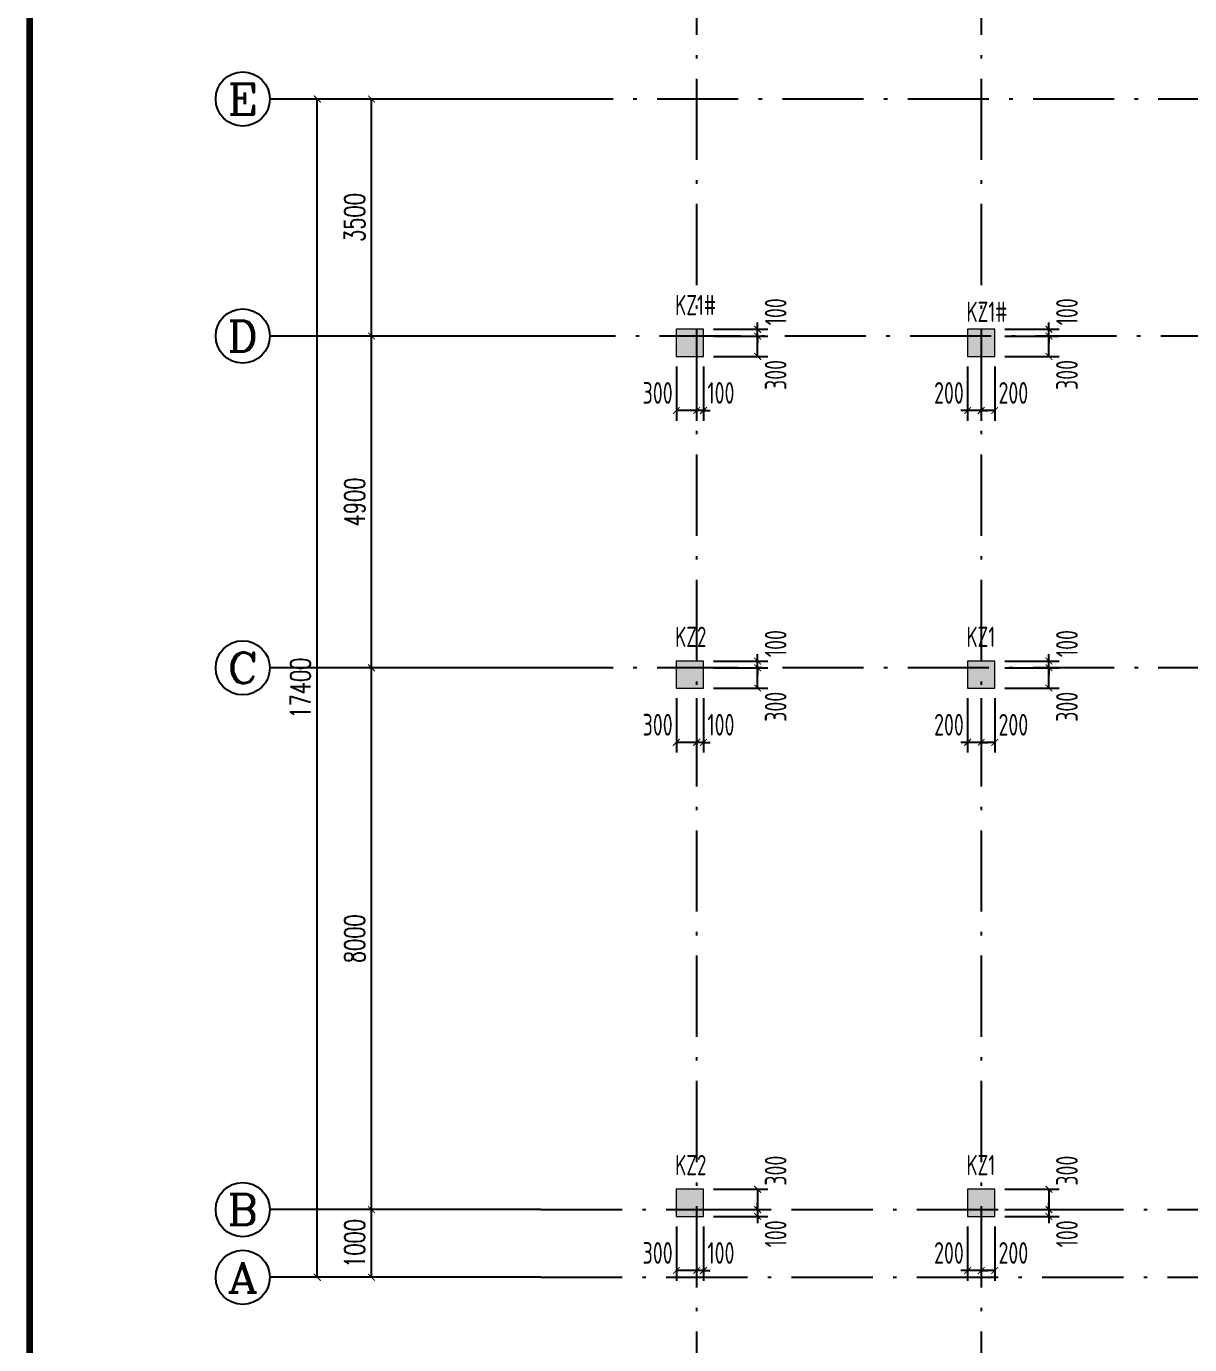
# Model space of a CAD drawing. Extents: x 169490 to 7584583, y -2399407 to 1374371.
# Drawn here: x 1493536 to 1510708, y 820035 to 839502 of the extents above; entities that cross this region are included whole.
import ezdxf
from ezdxf.enums import TextEntityAlignment as Align

# ---------------------------------------------------------------- set-up
doc = ezdxf.new("R2010")
doc.units = 0
doc.header["$LTSCALE"] = 100
doc.linetypes.add('D3轴线点划线', pattern=[18.5, 12, -3, 0.5, -3])
doc.layers.get('0').update_dxf_attribs({"linetype": 'CONTINUOUS'})
doc.layers.get('DEFPOINTS').update_dxf_attribs({"linetype": 'CONTINUOUS'})
for name, color, linetype in [('AXIS', 3, 'CONTINUOUS'), ('AXIS_TEXT', 4, 'CONTINUOUS'), ('C-AXIS(轴号)', 3, 'CONTINUOUS'), ('C-AXIS-T(字)', 7, 'CONTINUOUS'), ('C-DOTE', 8, 'D3轴线点划线'), ('S-COLU-DIM', 151, 'CONTINUOUS'), ('S-COLU-HATCH', 251, 'CONTINUOUS'), ('S-COLU-TEXT', 7, 'CONTINUOUS'), ('图框', 140, 'CONTINUOUS')]:
    doc.layers.add(name, color=color, linetype=linetype)
doc.layers.add('S-COLU-LINE1', color=6, linetype='CONTINUOUS', lineweight=18)
doc.layers.add('砼柱', color=2, linetype='CONTINUOUS', lineweight=35)
doc.styles.add('_TCH_AXIS', font='COMPLEX', dxfattribs={"bigfont": 'GBCBIG'})
doc.styles.add('_TCH_DIM_T3', font='SIMPLEX.shx', dxfattribs={"width": 0.705882, "bigfont": 'GBCBIG.shx'})
doc.styles.add('COMPLEX', font='COMPLEX')
doc.styles.add('TSSD_Dimension', font='Tssdeng.shx', dxfattribs={"width": 0.7, "bigfont": 'tssdchn.shx'})
doc.dimstyles.new('_TCH_ARCH&&100', dxfattribs={"dimtxt": 297.5, "dimasz": 100, "dimexe": 250, "dimexo": 300, "dimgap": 100, "dimtad": 1, "dimdec": 0, "dimzin": 0, "dimdsep": 46, "dimtxsty": '_TCH_DIM_T3', "dimblk": 'ARCHTICK', "dimcen": 0.09, "dimclrt": 7, "dimazin": 2, "dimtfac": 1, "dimtdec": 0, "dimtix": 1, "dimtmove": 2, "dimatfit": 3, "dimfxl": 1, "dimtolj": 1, "dimtzin": 0, "dimarcsym": 0})
doc.dimstyles.new('TSSD_100_100$0', dxfattribs={"dimtxt": 320, "dimasz": 100, "dimexe": 150, "dimexo": 150, "dimgap": 100, "dimtad": 1, "dimdec": 0, "dimzin": 0, "dimdsep": 46, "dimtxsty": 'TSSD_Dimension', "dimblk": 'ARCHTICK', "dimcen": 0, "dimclrt": 7, "dimadec": 1, "dimazin": 0, "dimtfac": 1, "dimtdec": 0, "dimtix": 1, "dimtmove": 2, "dimatfit": 3, "dimldrblk": '_TSDBK', "dimfxl": 1, "dimtolj": 1, "dimtzin": 0, "dimarcsym": 0})

# ---------------------------------------------------------------- blocks, each defined once
blk = doc.blocks.new('_ARCHTICK')
at = {"const_width": 0.15}
blk.add_lwpolyline([(-0.5, -0.5), (0.5, 0.5)], dxfattribs=at)
blk = doc.blocks.new('*D1857')
at = {"layer": 'AXIS', "color": 0, "lineweight": -2, "transparency": 16777216}
for p, q in [((1500831, 838429), (1497581, 838429)), ((1497831, 821029), (1497831, 838429)), ((1500831, 821029), (1497581, 821029))]:
    blk.add_line(p, q, dxfattribs=at)
at = {"layer": 'DEFPOINTS', "color": 0, "transparency": 16777216}
for p in [(1497831, 838429), (1501131, 838429), (1501131, 821029)]:
    blk.add_point(p, dxfattribs=at)
at = {"layer": 'AXIS', "color": 0, "lineweight": -2, "transparency": 16777216, "xscale": 100, "yscale": 100, "zscale": 100}
for p, rotation in [((1497831, 838429), 90), ((1497831, 821029), 270)]:
    blk.add_blockref('_ARCHTICK', p, dxfattribs=dict(at, rotation=rotation))
at = {"layer": 'AXIS', "color": 7, "transparency": 16777216, "insert": (1497582, 829729), "char_height": 297.5, "attachment_point": 5, "rotation": 90, "style": '_TCH_DIM_T3'}
blk.add_mtext('\\A1;17400', dxfattribs=at)
blk = doc.blocks.new('*D1858')
at = {"layer": 'AXIS', "color": 0, "lineweight": -2, "transparency": 16777216}
for p, q in [((1500831, 838429), (1498381, 838429)), ((1498631, 834929), (1498631, 838429)), ((1500831, 834929), (1498381, 834929))]:
    blk.add_line(p, q, dxfattribs=at)
at = {"layer": 'DEFPOINTS', "color": 0, "transparency": 16777216}
for p in [(1498631, 838429), (1501131, 838429), (1501131, 834929)]:
    blk.add_point(p, dxfattribs=at)
at = {"layer": 'AXIS', "color": 0, "lineweight": -2, "transparency": 16777216, "xscale": 100, "yscale": 100, "zscale": 100}
for p, rotation in [((1498631, 838429), 90), ((1498631, 834929), 270)]:
    blk.add_blockref('_ARCHTICK', p, dxfattribs=dict(at, rotation=rotation))
at = {"layer": 'AXIS', "color": 7, "transparency": 16777216, "insert": (1498382, 836679), "char_height": 297.5, "attachment_point": 5, "rotation": 90, "style": '_TCH_DIM_T3'}
blk.add_mtext('\\A1;3500', dxfattribs=at)
blk = doc.blocks.new('*D1859')
at = {"layer": 'AXIS', "color": 0, "lineweight": -2, "transparency": 16777216}
for p, q in [((1500831, 834929), (1498381, 834929)), ((1498631, 830029), (1498631, 834929)), ((1500831, 830029), (1498381, 830029))]:
    blk.add_line(p, q, dxfattribs=at)
at = {"layer": 'DEFPOINTS', "color": 0, "transparency": 16777216}
for p in [(1498631, 834929), (1501131, 834929), (1501131, 830029)]:
    blk.add_point(p, dxfattribs=at)
at = {"layer": 'AXIS', "color": 0, "lineweight": -2, "transparency": 16777216, "xscale": 100, "yscale": 100, "zscale": 100}
for p, rotation in [((1498631, 834929), 90), ((1498631, 830029), 270)]:
    blk.add_blockref('_ARCHTICK', p, dxfattribs=dict(at, rotation=rotation))
at = {"layer": 'AXIS', "color": 7, "transparency": 16777216, "insert": (1498382, 832479), "char_height": 297.5, "attachment_point": 5, "rotation": 90, "style": '_TCH_DIM_T3'}
blk.add_mtext('\\A1;4900', dxfattribs=at)
blk = doc.blocks.new('*D1860')
at = {"layer": 'AXIS', "color": 0, "lineweight": -2, "transparency": 16777216}
for p, q in [((1500831, 830029), (1498381, 830029)), ((1498631, 822029), (1498631, 830029)), ((1500831, 822029), (1498381, 822029))]:
    blk.add_line(p, q, dxfattribs=at)
at = {"layer": 'DEFPOINTS', "color": 0, "transparency": 16777216}
for p in [(1498631, 830029), (1501131, 830029), (1501131, 822029)]:
    blk.add_point(p, dxfattribs=at)
at = {"layer": 'AXIS', "color": 0, "lineweight": -2, "transparency": 16777216, "xscale": 100, "yscale": 100, "zscale": 100}
for p, rotation in [((1498631, 830029), 90), ((1498631, 822029), 270)]:
    blk.add_blockref('_ARCHTICK', p, dxfattribs=dict(at, rotation=rotation))
at = {"layer": 'AXIS', "color": 7, "transparency": 16777216, "insert": (1498382, 826029), "char_height": 297.5, "attachment_point": 5, "rotation": 90, "style": '_TCH_DIM_T3'}
blk.add_mtext('\\A1;8000', dxfattribs=at)
blk = doc.blocks.new('*D1861')
at = {"layer": 'AXIS', "color": 0, "lineweight": -2, "transparency": 16777216}
for p, q in [((1500831, 822029), (1498381, 822029)), ((1498631, 821029), (1498631, 822029)), ((1500831, 821029), (1498381, 821029))]:
    blk.add_line(p, q, dxfattribs=at)
at = {"layer": 'DEFPOINTS', "color": 0, "transparency": 16777216}
for p in [(1498631, 822029), (1501131, 822029), (1501131, 821029)]:
    blk.add_point(p, dxfattribs=at)
at = {"layer": 'AXIS', "color": 0, "lineweight": -2, "transparency": 16777216, "xscale": 100, "yscale": 100, "zscale": 100}
for p, rotation in [((1498631, 822029), 90), ((1498631, 821029), 270)]:
    blk.add_blockref('_ARCHTICK', p, dxfattribs=dict(at, rotation=rotation))
at = {"layer": 'AXIS', "color": 7, "transparency": 16777216, "insert": (1498382, 821529), "char_height": 297.5, "attachment_point": 5, "rotation": 90, "style": '_TCH_DIM_T3'}
blk.add_mtext('\\A1;1000', dxfattribs=at)
blk = doc.blocks.new('_AXISO')
blk.add_circle((0, 0), 0.5)
at = {"layer": 'AXIS_TEXT', "style": 'COMPLEX', "width": 1.041667}
blk.add_attdef('A', text='', height=0.56, dxfattribs=at).set_placement((-0.25, -0.28), (0.25, -0.28), align=Align.FIT)
blk = doc.blocks.new('*D1882')
at = {"layer": 'DEFPOINTS', "color": 0, "ltscale": 10, "transparency": 16777216}
for p in [(1503431, 834629), (1503531, 834629), (1503431, 833829)]:
    blk.add_point(p, dxfattribs=at)
at = {"layer": 'S-COLU-DIM', "color": 0, "lineweight": -2, "ltscale": 10, "transparency": 16777216}
for p, q in [((1503431, 834479), (1503431, 833679)), ((1503531, 834479), (1503531, 833679)), ((1503431, 833829), (1503331, 833829)), ((1503531, 833829), (1503431, 833829)), ((1503531, 833829), (1503631, 833829))]:
    blk.add_line(p, q, dxfattribs=at)
at = {"layer": 'S-COLU-DIM', "color": 0, "lineweight": -2, "ltscale": 10, "transparency": 16777216, "xscale": 100, "yscale": 100, "zscale": 100}
blk.add_blockref('_ARCHTICK', (1503431, 833829), dxfattribs=at)
at = {"layer": 'S-COLU-DIM', "color": 0, "lineweight": -2, "ltscale": 10, "transparency": 16777216, "xscale": 100, "yscale": 100, "zscale": 100, "rotation": 180}
blk.add_blockref('_ARCHTICK', (1503531, 833829), dxfattribs=at)
at = {"layer": 'S-COLU-DIM', "color": 7, "ltscale": 10, "transparency": 16777216, "insert": (1503789, 834089), "char_height": 320, "attachment_point": 5, "style": 'TSSD_Dimension'}
blk.add_mtext('\\A1;100', dxfattribs=at)
blk = doc.blocks.new('_TSDBK')
blk.add_line((-1, 0), (0, 0))
at = {"const_width": 0.5}
blk.add_lwpolyline([(-0.7, -0.7), (0.7, 0.7)], dxfattribs=at)
blk = doc.blocks.new('*D1883')
at = {"layer": 'DEFPOINTS', "color": 0, "ltscale": 10, "transparency": 16777216}
for p in [(1503131, 834629), (1503431, 834629), (1503131, 833829)]:
    blk.add_point(p, dxfattribs=at)
at = {"layer": 'S-COLU-DIM', "color": 0, "lineweight": -2, "ltscale": 10, "transparency": 16777216}
for p, q in [((1503131, 834479), (1503131, 833679)), ((1503431, 834479), (1503431, 833679)), ((1503431, 833829), (1503131, 833829))]:
    blk.add_line(p, q, dxfattribs=at)
at = {"layer": 'S-COLU-DIM', "color": 0, "lineweight": -2, "ltscale": 10, "transparency": 16777216, "xscale": 100, "yscale": 100, "zscale": 100, "rotation": 180}
blk.add_blockref('_ARCHTICK', (1503131, 833829), dxfattribs=at)
at = {"layer": 'S-COLU-DIM', "color": 0, "lineweight": -2, "ltscale": 10, "transparency": 16777216, "xscale": 100, "yscale": 100, "zscale": 100}
blk.add_blockref('_ARCHTICK', (1503431, 833829), dxfattribs=at)
at = {"layer": 'S-COLU-DIM', "color": 7, "ltscale": 10, "transparency": 16777216, "insert": (1502855, 834089), "char_height": 320, "attachment_point": 5, "style": 'TSSD_Dimension'}
blk.add_mtext('\\A1;300', dxfattribs=at)
blk = doc.blocks.new('*D1884')
at = {"layer": 'DEFPOINTS', "color": 0, "ltscale": 10, "transparency": 16777216}
for p in [(1503531, 834929), (1504331, 834929), (1503531, 834629)]:
    blk.add_point(p, dxfattribs=at)
at = {"layer": 'S-COLU-DIM', "color": 0, "lineweight": -2, "ltscale": 10, "transparency": 16777216}
for p, q in [((1503681, 834929), (1504481, 834929)), ((1504331, 834629), (1504331, 834929)), ((1503681, 834629), (1504481, 834629))]:
    blk.add_line(p, q, dxfattribs=at)
at = {"layer": 'S-COLU-DIM', "color": 0, "lineweight": -2, "ltscale": 10, "transparency": 16777216, "xscale": 100, "yscale": 100, "zscale": 100}
for p, rotation in [((1504331, 834929), 90), ((1504331, 834629), 270)]:
    blk.add_blockref('_ARCHTICK', p, dxfattribs=dict(at, rotation=rotation))
at = {"layer": 'S-COLU-DIM', "color": 7, "ltscale": 10, "transparency": 16777216, "insert": (1504597, 834354), "char_height": 320, "attachment_point": 5, "rotation": 90, "style": 'TSSD_Dimension'}
blk.add_mtext('\\A1;300', dxfattribs=at)
blk = doc.blocks.new('*D1885')
at = {"layer": 'DEFPOINTS', "color": 0, "ltscale": 10, "transparency": 16777216}
for p in [(1503531, 835029), (1504331, 835029), (1503531, 834929)]:
    blk.add_point(p, dxfattribs=at)
at = {"layer": 'S-COLU-DIM', "color": 0, "lineweight": -2, "ltscale": 10, "transparency": 16777216}
for p, q in [((1503681, 835029), (1504481, 835029)), ((1504331, 835029), (1504331, 835129)), ((1504331, 834929), (1504331, 835029)), ((1503681, 834929), (1504481, 834929)), ((1504331, 834929), (1504331, 834829))]:
    blk.add_line(p, q, dxfattribs=at)
at = {"layer": 'S-COLU-DIM', "color": 0, "lineweight": -2, "ltscale": 10, "transparency": 16777216, "xscale": 100, "yscale": 100, "zscale": 100}
for p, rotation in [((1504331, 835029), 270), ((1504331, 834929), 90)]:
    blk.add_blockref('_ARCHTICK', p, dxfattribs=dict(at, rotation=rotation))
at = {"layer": 'S-COLU-DIM', "color": 7, "ltscale": 10, "transparency": 16777216, "insert": (1504597, 835287), "char_height": 320, "attachment_point": 5, "rotation": 90, "style": 'TSSD_Dimension'}
blk.add_mtext('\\A1;100', dxfattribs=at)
blk = doc.blocks.new('*D1886')
at = {"layer": 'DEFPOINTS', "color": 0, "ltscale": 10, "transparency": 16777216}
for p in [(1507631, 834629), (1507831, 834629), (1507631, 833829)]:
    blk.add_point(p, dxfattribs=at)
at = {"layer": 'S-COLU-DIM', "color": 0, "lineweight": -2, "ltscale": 10, "transparency": 16777216}
for p, q in [((1507631, 834479), (1507631, 833679)), ((1507831, 834479), (1507831, 833679)), ((1507831, 833829), (1507631, 833829))]:
    blk.add_line(p, q, dxfattribs=at)
at = {"layer": 'S-COLU-DIM', "color": 0, "lineweight": -2, "ltscale": 10, "transparency": 16777216, "xscale": 100, "yscale": 100, "zscale": 100, "rotation": 180}
blk.add_blockref('_ARCHTICK', (1507631, 833829), dxfattribs=at)
at = {"layer": 'S-COLU-DIM', "color": 0, "lineweight": -2, "ltscale": 10, "transparency": 16777216, "xscale": 100, "yscale": 100, "zscale": 100}
blk.add_blockref('_ARCHTICK', (1507831, 833829), dxfattribs=at)
at = {"layer": 'S-COLU-DIM', "color": 7, "ltscale": 10, "transparency": 16777216, "insert": (1508106, 834089), "char_height": 320, "attachment_point": 5, "style": 'TSSD_Dimension'}
blk.add_mtext('\\A1;200', dxfattribs=at)
blk = doc.blocks.new('*D1887')
at = {"layer": 'DEFPOINTS', "color": 0, "ltscale": 10, "transparency": 16777216}
for p in [(1507431, 834629), (1507631, 834629), (1507431, 833829)]:
    blk.add_point(p, dxfattribs=at)
at = {"layer": 'S-COLU-DIM', "color": 0, "lineweight": -2, "ltscale": 10, "transparency": 16777216}
for p, q in [((1507431, 834479), (1507431, 833679)), ((1507631, 834479), (1507631, 833679)), ((1507431, 833829), (1507331, 833829)), ((1507631, 833829), (1507431, 833829)), ((1507631, 833829), (1507731, 833829))]:
    blk.add_line(p, q, dxfattribs=at)
at = {"layer": 'S-COLU-DIM', "color": 0, "lineweight": -2, "ltscale": 10, "transparency": 16777216, "xscale": 100, "yscale": 100, "zscale": 100}
blk.add_blockref('_ARCHTICK', (1507431, 833829), dxfattribs=at)
at = {"layer": 'S-COLU-DIM', "color": 0, "lineweight": -2, "ltscale": 10, "transparency": 16777216, "xscale": 100, "yscale": 100, "zscale": 100, "rotation": 180}
blk.add_blockref('_ARCHTICK', (1507631, 833829), dxfattribs=at)
at = {"layer": 'S-COLU-DIM', "color": 7, "ltscale": 10, "transparency": 16777216, "insert": (1507155, 834089), "char_height": 320, "attachment_point": 5, "style": 'TSSD_Dimension'}
blk.add_mtext('\\A1;200', dxfattribs=at)
blk = doc.blocks.new('*D1888')
at = {"layer": 'DEFPOINTS', "color": 0, "ltscale": 10, "transparency": 16777216}
for p in [(1507831, 834929), (1508631, 834929), (1507831, 834629)]:
    blk.add_point(p, dxfattribs=at)
at = {"layer": 'S-COLU-DIM', "color": 0, "lineweight": -2, "ltscale": 10, "transparency": 16777216}
for p, q in [((1507981, 834929), (1508781, 834929)), ((1508631, 834629), (1508631, 834929)), ((1507981, 834629), (1508781, 834629))]:
    blk.add_line(p, q, dxfattribs=at)
at = {"layer": 'S-COLU-DIM', "color": 0, "lineweight": -2, "ltscale": 10, "transparency": 16777216, "xscale": 100, "yscale": 100, "zscale": 100}
for p, rotation in [((1508631, 834929), 90), ((1508631, 834629), 270)]:
    blk.add_blockref('_ARCHTICK', p, dxfattribs=dict(at, rotation=rotation))
at = {"layer": 'S-COLU-DIM', "color": 7, "ltscale": 10, "transparency": 16777216, "insert": (1508897, 834354), "char_height": 320, "attachment_point": 5, "rotation": 90, "style": 'TSSD_Dimension'}
blk.add_mtext('\\A1;300', dxfattribs=at)
blk = doc.blocks.new('*D1889')
at = {"layer": 'DEFPOINTS', "color": 0, "ltscale": 10, "transparency": 16777216}
for p in [(1507831, 835029), (1508631, 835029), (1507831, 834929)]:
    blk.add_point(p, dxfattribs=at)
at = {"layer": 'S-COLU-DIM', "color": 0, "lineweight": -2, "ltscale": 10, "transparency": 16777216}
for p, q in [((1507981, 835029), (1508781, 835029)), ((1508631, 835029), (1508631, 835129)), ((1508631, 834929), (1508631, 835029)), ((1507981, 834929), (1508781, 834929)), ((1508631, 834929), (1508631, 834829))]:
    blk.add_line(p, q, dxfattribs=at)
at = {"layer": 'S-COLU-DIM', "color": 0, "lineweight": -2, "ltscale": 10, "transparency": 16777216, "xscale": 100, "yscale": 100, "zscale": 100}
for p, rotation in [((1508631, 835029), 270), ((1508631, 834929), 90)]:
    blk.add_blockref('_ARCHTICK', p, dxfattribs=dict(at, rotation=rotation))
at = {"layer": 'S-COLU-DIM', "color": 7, "ltscale": 10, "transparency": 16777216, "insert": (1508897, 835287), "char_height": 320, "attachment_point": 5, "rotation": 90, "style": 'TSSD_Dimension'}
blk.add_mtext('\\A1;100', dxfattribs=at)
blk = doc.blocks.new('*D1894')
at = {"layer": 'DEFPOINTS', "color": 0, "ltscale": 10, "transparency": 16777216}
for p in [(1503431, 821929), (1503531, 821929), (1503431, 821129)]:
    blk.add_point(p, dxfattribs=at)
at = {"layer": 'S-COLU-DIM', "color": 0, "lineweight": -2, "ltscale": 10, "transparency": 16777216}
for p, q in [((1503431, 821779), (1503431, 820979)), ((1503531, 821779), (1503531, 820979)), ((1503431, 821129), (1503331, 821129)), ((1503531, 821129), (1503431, 821129)), ((1503531, 821129), (1503631, 821129))]:
    blk.add_line(p, q, dxfattribs=at)
at = {"layer": 'S-COLU-DIM', "color": 0, "lineweight": -2, "ltscale": 10, "transparency": 16777216, "xscale": 100, "yscale": 100, "zscale": 100}
blk.add_blockref('_ARCHTICK', (1503431, 821129), dxfattribs=at)
at = {"layer": 'S-COLU-DIM', "color": 0, "lineweight": -2, "ltscale": 10, "transparency": 16777216, "xscale": 100, "yscale": 100, "zscale": 100, "rotation": 180}
blk.add_blockref('_ARCHTICK', (1503531, 821129), dxfattribs=at)
at = {"layer": 'S-COLU-DIM', "color": 7, "ltscale": 10, "transparency": 16777216, "insert": (1503789, 821389), "char_height": 320, "attachment_point": 5, "style": 'TSSD_Dimension'}
blk.add_mtext('\\A1;100', dxfattribs=at)
blk = doc.blocks.new('*D1895')
at = {"layer": 'DEFPOINTS', "color": 0, "ltscale": 10, "transparency": 16777216}
for p in [(1503131, 821929), (1503431, 821929), (1503131, 821129)]:
    blk.add_point(p, dxfattribs=at)
at = {"layer": 'S-COLU-DIM', "color": 0, "lineweight": -2, "ltscale": 10, "transparency": 16777216}
for p, q in [((1503131, 821779), (1503131, 820979)), ((1503431, 821779), (1503431, 820979)), ((1503431, 821129), (1503131, 821129))]:
    blk.add_line(p, q, dxfattribs=at)
at = {"layer": 'S-COLU-DIM', "color": 0, "lineweight": -2, "ltscale": 10, "transparency": 16777216, "xscale": 100, "yscale": 100, "zscale": 100, "rotation": 180}
blk.add_blockref('_ARCHTICK', (1503131, 821129), dxfattribs=at)
at = {"layer": 'S-COLU-DIM', "color": 0, "lineweight": -2, "ltscale": 10, "transparency": 16777216, "xscale": 100, "yscale": 100, "zscale": 100}
blk.add_blockref('_ARCHTICK', (1503431, 821129), dxfattribs=at)
at = {"layer": 'S-COLU-DIM', "color": 7, "ltscale": 10, "transparency": 16777216, "insert": (1502855, 821389), "char_height": 320, "attachment_point": 5, "style": 'TSSD_Dimension'}
blk.add_mtext('\\A1;300', dxfattribs=at)
blk = doc.blocks.new('*D1896')
at = {"layer": 'DEFPOINTS', "color": 0, "ltscale": 10, "transparency": 16777216}
for p in [(1503531, 822329), (1503531, 822029), (1504331, 822029)]:
    blk.add_point(p, dxfattribs=at)
at = {"layer": 'S-COLU-DIM', "color": 0, "lineweight": -2, "ltscale": 10, "transparency": 16777216}
for p, q in [((1503681, 822329), (1504481, 822329)), ((1504331, 822329), (1504331, 822029)), ((1503681, 822029), (1504481, 822029))]:
    blk.add_line(p, q, dxfattribs=at)
at = {"layer": 'S-COLU-DIM', "color": 0, "lineweight": -2, "ltscale": 10, "transparency": 16777216, "xscale": 100, "yscale": 100, "zscale": 100}
for p, rotation in [((1504331, 822329), 90), ((1504331, 822029), 270)]:
    blk.add_blockref('_ARCHTICK', p, dxfattribs=dict(at, rotation=rotation))
at = {"layer": 'S-COLU-DIM', "color": 7, "ltscale": 10, "transparency": 16777216, "insert": (1504597, 822604), "char_height": 320, "attachment_point": 5, "rotation": 90, "style": 'TSSD_Dimension'}
blk.add_mtext('\\A1;300', dxfattribs=at)
blk = doc.blocks.new('*D1897')
at = {"layer": 'DEFPOINTS', "color": 0, "ltscale": 10, "transparency": 16777216}
for p in [(1503531, 822029), (1503531, 821929), (1504331, 821929)]:
    blk.add_point(p, dxfattribs=at)
at = {"layer": 'S-COLU-DIM', "color": 0, "lineweight": -2, "ltscale": 10, "transparency": 16777216}
for p, q in [((1504331, 822029), (1504331, 822129)), ((1503681, 822029), (1504481, 822029)), ((1503681, 821929), (1504481, 821929)), ((1504331, 822029), (1504331, 821929)), ((1504331, 821929), (1504331, 821829))]:
    blk.add_line(p, q, dxfattribs=at)
at = {"layer": 'S-COLU-DIM', "color": 0, "lineweight": -2, "ltscale": 10, "transparency": 16777216, "xscale": 100, "yscale": 100, "zscale": 100}
for p, rotation in [((1504331, 822029), 270), ((1504331, 821929), 90)]:
    blk.add_blockref('_ARCHTICK', p, dxfattribs=dict(at, rotation=rotation))
at = {"layer": 'S-COLU-DIM', "color": 7, "ltscale": 10, "transparency": 16777216, "insert": (1504597, 821671), "char_height": 320, "attachment_point": 5, "rotation": 90, "style": 'TSSD_Dimension'}
blk.add_mtext('\\A1;100', dxfattribs=at)
blk = doc.blocks.new('*D1898')
at = {"layer": 'DEFPOINTS', "color": 0, "ltscale": 10, "transparency": 16777216}
for p in [(1507631, 821929), (1507831, 821929), (1507631, 821129)]:
    blk.add_point(p, dxfattribs=at)
at = {"layer": 'S-COLU-DIM', "color": 0, "lineweight": -2, "ltscale": 10, "transparency": 16777216}
for p, q in [((1507631, 821779), (1507631, 820979)), ((1507831, 821779), (1507831, 820979)), ((1507831, 821129), (1507631, 821129))]:
    blk.add_line(p, q, dxfattribs=at)
at = {"layer": 'S-COLU-DIM', "color": 0, "lineweight": -2, "ltscale": 10, "transparency": 16777216, "xscale": 100, "yscale": 100, "zscale": 100, "rotation": 180}
blk.add_blockref('_ARCHTICK', (1507631, 821129), dxfattribs=at)
at = {"layer": 'S-COLU-DIM', "color": 0, "lineweight": -2, "ltscale": 10, "transparency": 16777216, "xscale": 100, "yscale": 100, "zscale": 100}
blk.add_blockref('_ARCHTICK', (1507831, 821129), dxfattribs=at)
at = {"layer": 'S-COLU-DIM', "color": 7, "ltscale": 10, "transparency": 16777216, "insert": (1508106, 821389), "char_height": 320, "attachment_point": 5, "style": 'TSSD_Dimension'}
blk.add_mtext('\\A1;200', dxfattribs=at)
blk = doc.blocks.new('*D1899')
at = {"layer": 'DEFPOINTS', "color": 0, "ltscale": 10, "transparency": 16777216}
for p in [(1507431, 821929), (1507631, 821929), (1507431, 821129)]:
    blk.add_point(p, dxfattribs=at)
at = {"layer": 'S-COLU-DIM', "color": 0, "lineweight": -2, "ltscale": 10, "transparency": 16777216}
for p, q in [((1507431, 821779), (1507431, 820979)), ((1507631, 821779), (1507631, 820979)), ((1507431, 821129), (1507331, 821129)), ((1507631, 821129), (1507431, 821129)), ((1507631, 821129), (1507731, 821129))]:
    blk.add_line(p, q, dxfattribs=at)
at = {"layer": 'S-COLU-DIM', "color": 0, "lineweight": -2, "ltscale": 10, "transparency": 16777216, "xscale": 100, "yscale": 100, "zscale": 100}
blk.add_blockref('_ARCHTICK', (1507431, 821129), dxfattribs=at)
at = {"layer": 'S-COLU-DIM', "color": 0, "lineweight": -2, "ltscale": 10, "transparency": 16777216, "xscale": 100, "yscale": 100, "zscale": 100, "rotation": 180}
blk.add_blockref('_ARCHTICK', (1507631, 821129), dxfattribs=at)
at = {"layer": 'S-COLU-DIM', "color": 7, "ltscale": 10, "transparency": 16777216, "insert": (1507155, 821389), "char_height": 320, "attachment_point": 5, "style": 'TSSD_Dimension'}
blk.add_mtext('\\A1;200', dxfattribs=at)
blk = doc.blocks.new('*D1900')
at = {"layer": 'DEFPOINTS', "color": 0, "ltscale": 10, "transparency": 16777216}
for p in [(1507831, 822329), (1507831, 822029), (1508631, 822029)]:
    blk.add_point(p, dxfattribs=at)
at = {"layer": 'S-COLU-DIM', "color": 0, "lineweight": -2, "ltscale": 10, "transparency": 16777216}
for p, q in [((1507981, 822329), (1508781, 822329)), ((1508631, 822329), (1508631, 822029)), ((1507981, 822029), (1508781, 822029))]:
    blk.add_line(p, q, dxfattribs=at)
at = {"layer": 'S-COLU-DIM', "color": 0, "lineweight": -2, "ltscale": 10, "transparency": 16777216, "xscale": 100, "yscale": 100, "zscale": 100}
for p, rotation in [((1508631, 822329), 90), ((1508631, 822029), 270)]:
    blk.add_blockref('_ARCHTICK', p, dxfattribs=dict(at, rotation=rotation))
at = {"layer": 'S-COLU-DIM', "color": 7, "ltscale": 10, "transparency": 16777216, "insert": (1508897, 822604), "char_height": 320, "attachment_point": 5, "rotation": 90, "style": 'TSSD_Dimension'}
blk.add_mtext('\\A1;300', dxfattribs=at)
blk = doc.blocks.new('*D1901')
at = {"layer": 'DEFPOINTS', "color": 0, "ltscale": 10, "transparency": 16777216}
for p in [(1507831, 822029), (1507831, 821929), (1508631, 821929)]:
    blk.add_point(p, dxfattribs=at)
at = {"layer": 'S-COLU-DIM', "color": 0, "lineweight": -2, "ltscale": 10, "transparency": 16777216}
for p, q in [((1508631, 822029), (1508631, 822129)), ((1507981, 822029), (1508781, 822029)), ((1507981, 821929), (1508781, 821929)), ((1508631, 822029), (1508631, 821929)), ((1508631, 821929), (1508631, 821829))]:
    blk.add_line(p, q, dxfattribs=at)
at = {"layer": 'S-COLU-DIM', "color": 0, "lineweight": -2, "ltscale": 10, "transparency": 16777216, "xscale": 100, "yscale": 100, "zscale": 100}
for p, rotation in [((1508631, 822029), 270), ((1508631, 821929), 90)]:
    blk.add_blockref('_ARCHTICK', p, dxfattribs=dict(at, rotation=rotation))
at = {"layer": 'S-COLU-DIM', "color": 7, "ltscale": 10, "transparency": 16777216, "insert": (1508897, 821671), "char_height": 320, "attachment_point": 5, "rotation": 90, "style": 'TSSD_Dimension'}
blk.add_mtext('\\A1;100', dxfattribs=at)
blk = doc.blocks.new('*D1914')
at = {"layer": 'DEFPOINTS', "color": 0, "ltscale": 10, "transparency": 16777216}
for p in [(1503431, 829729), (1503531, 829729), (1503431, 828929)]:
    blk.add_point(p, dxfattribs=at)
at = {"layer": 'S-COLU-DIM', "color": 0, "lineweight": -2, "ltscale": 10, "transparency": 16777216}
for p, q in [((1503431, 829579), (1503431, 828779)), ((1503531, 829579), (1503531, 828779)), ((1503431, 828929), (1503331, 828929)), ((1503531, 828929), (1503431, 828929)), ((1503531, 828929), (1503631, 828929))]:
    blk.add_line(p, q, dxfattribs=at)
at = {"layer": 'S-COLU-DIM', "color": 0, "lineweight": -2, "ltscale": 10, "transparency": 16777216, "xscale": 100, "yscale": 100, "zscale": 100}
blk.add_blockref('_ARCHTICK', (1503431, 828929), dxfattribs=at)
at = {"layer": 'S-COLU-DIM', "color": 0, "lineweight": -2, "ltscale": 10, "transparency": 16777216, "xscale": 100, "yscale": 100, "zscale": 100, "rotation": 180}
blk.add_blockref('_ARCHTICK', (1503531, 828929), dxfattribs=at)
at = {"layer": 'S-COLU-DIM', "color": 7, "ltscale": 10, "transparency": 16777216, "insert": (1503789, 829189), "char_height": 320, "attachment_point": 5, "style": 'TSSD_Dimension'}
blk.add_mtext('\\A1;100', dxfattribs=at)
blk = doc.blocks.new('*D1915')
at = {"layer": 'DEFPOINTS', "color": 0, "ltscale": 10, "transparency": 16777216}
for p in [(1503131, 829729), (1503431, 829729), (1503131, 828929)]:
    blk.add_point(p, dxfattribs=at)
at = {"layer": 'S-COLU-DIM', "color": 0, "lineweight": -2, "ltscale": 10, "transparency": 16777216}
for p, q in [((1503131, 829579), (1503131, 828779)), ((1503431, 829579), (1503431, 828779)), ((1503431, 828929), (1503131, 828929))]:
    blk.add_line(p, q, dxfattribs=at)
at = {"layer": 'S-COLU-DIM', "color": 0, "lineweight": -2, "ltscale": 10, "transparency": 16777216, "xscale": 100, "yscale": 100, "zscale": 100, "rotation": 180}
blk.add_blockref('_ARCHTICK', (1503131, 828929), dxfattribs=at)
at = {"layer": 'S-COLU-DIM', "color": 0, "lineweight": -2, "ltscale": 10, "transparency": 16777216, "xscale": 100, "yscale": 100, "zscale": 100}
blk.add_blockref('_ARCHTICK', (1503431, 828929), dxfattribs=at)
at = {"layer": 'S-COLU-DIM', "color": 7, "ltscale": 10, "transparency": 16777216, "insert": (1502855, 829189), "char_height": 320, "attachment_point": 5, "style": 'TSSD_Dimension'}
blk.add_mtext('\\A1;300', dxfattribs=at)
blk = doc.blocks.new('*D1916')
at = {"layer": 'DEFPOINTS', "color": 0, "ltscale": 10, "transparency": 16777216}
for p in [(1503531, 830029), (1504331, 830029), (1503531, 829729)]:
    blk.add_point(p, dxfattribs=at)
at = {"layer": 'S-COLU-DIM', "color": 0, "lineweight": -2, "ltscale": 10, "transparency": 16777216}
for p, q in [((1503681, 830029), (1504481, 830029)), ((1504331, 829729), (1504331, 830029)), ((1503681, 829729), (1504481, 829729))]:
    blk.add_line(p, q, dxfattribs=at)
at = {"layer": 'S-COLU-DIM', "color": 0, "lineweight": -2, "ltscale": 10, "transparency": 16777216, "xscale": 100, "yscale": 100, "zscale": 100}
for p, rotation in [((1504331, 830029), 90), ((1504331, 829729), 270)]:
    blk.add_blockref('_ARCHTICK', p, dxfattribs=dict(at, rotation=rotation))
at = {"layer": 'S-COLU-DIM', "color": 7, "ltscale": 10, "transparency": 16777216, "insert": (1504597, 829454), "char_height": 320, "attachment_point": 5, "rotation": 90, "style": 'TSSD_Dimension'}
blk.add_mtext('\\A1;300', dxfattribs=at)
blk = doc.blocks.new('*D1917')
at = {"layer": 'DEFPOINTS', "color": 0, "ltscale": 10, "transparency": 16777216}
for p in [(1503531, 830129), (1504331, 830129), (1503531, 830029)]:
    blk.add_point(p, dxfattribs=at)
at = {"layer": 'S-COLU-DIM', "color": 0, "lineweight": -2, "ltscale": 10, "transparency": 16777216}
for p, q in [((1503681, 830129), (1504481, 830129)), ((1504331, 830129), (1504331, 830229)), ((1504331, 830029), (1504331, 830129)), ((1503681, 830029), (1504481, 830029)), ((1504331, 830029), (1504331, 829929))]:
    blk.add_line(p, q, dxfattribs=at)
at = {"layer": 'S-COLU-DIM', "color": 0, "lineweight": -2, "ltscale": 10, "transparency": 16777216, "xscale": 100, "yscale": 100, "zscale": 100}
for p, rotation in [((1504331, 830129), 270), ((1504331, 830029), 90)]:
    blk.add_blockref('_ARCHTICK', p, dxfattribs=dict(at, rotation=rotation))
at = {"layer": 'S-COLU-DIM', "color": 7, "ltscale": 10, "transparency": 16777216, "insert": (1504597, 830387), "char_height": 320, "attachment_point": 5, "rotation": 90, "style": 'TSSD_Dimension'}
blk.add_mtext('\\A1;100', dxfattribs=at)
blk = doc.blocks.new('*D1918')
at = {"layer": 'DEFPOINTS', "color": 0, "ltscale": 10, "transparency": 16777216}
for p in [(1507631, 829729), (1507831, 829729), (1507631, 828929)]:
    blk.add_point(p, dxfattribs=at)
at = {"layer": 'S-COLU-DIM', "color": 0, "lineweight": -2, "ltscale": 10, "transparency": 16777216}
for p, q in [((1507631, 829579), (1507631, 828779)), ((1507831, 829579), (1507831, 828779)), ((1507831, 828929), (1507631, 828929))]:
    blk.add_line(p, q, dxfattribs=at)
at = {"layer": 'S-COLU-DIM', "color": 0, "lineweight": -2, "ltscale": 10, "transparency": 16777216, "xscale": 100, "yscale": 100, "zscale": 100, "rotation": 180}
blk.add_blockref('_ARCHTICK', (1507631, 828929), dxfattribs=at)
at = {"layer": 'S-COLU-DIM', "color": 0, "lineweight": -2, "ltscale": 10, "transparency": 16777216, "xscale": 100, "yscale": 100, "zscale": 100}
blk.add_blockref('_ARCHTICK', (1507831, 828929), dxfattribs=at)
at = {"layer": 'S-COLU-DIM', "color": 7, "ltscale": 10, "transparency": 16777216, "insert": (1508106, 829189), "char_height": 320, "attachment_point": 5, "style": 'TSSD_Dimension'}
blk.add_mtext('\\A1;200', dxfattribs=at)
blk = doc.blocks.new('*D1919')
at = {"layer": 'DEFPOINTS', "color": 0, "ltscale": 10, "transparency": 16777216}
for p in [(1507431, 829729), (1507631, 829729), (1507431, 828929)]:
    blk.add_point(p, dxfattribs=at)
at = {"layer": 'S-COLU-DIM', "color": 0, "lineweight": -2, "ltscale": 10, "transparency": 16777216}
for p, q in [((1507431, 829579), (1507431, 828779)), ((1507631, 829579), (1507631, 828779)), ((1507431, 828929), (1507331, 828929)), ((1507631, 828929), (1507431, 828929)), ((1507631, 828929), (1507731, 828929))]:
    blk.add_line(p, q, dxfattribs=at)
at = {"layer": 'S-COLU-DIM', "color": 0, "lineweight": -2, "ltscale": 10, "transparency": 16777216, "xscale": 100, "yscale": 100, "zscale": 100}
blk.add_blockref('_ARCHTICK', (1507431, 828929), dxfattribs=at)
at = {"layer": 'S-COLU-DIM', "color": 0, "lineweight": -2, "ltscale": 10, "transparency": 16777216, "xscale": 100, "yscale": 100, "zscale": 100, "rotation": 180}
blk.add_blockref('_ARCHTICK', (1507631, 828929), dxfattribs=at)
at = {"layer": 'S-COLU-DIM', "color": 7, "ltscale": 10, "transparency": 16777216, "insert": (1507155, 829189), "char_height": 320, "attachment_point": 5, "style": 'TSSD_Dimension'}
blk.add_mtext('\\A1;200', dxfattribs=at)
blk = doc.blocks.new('*D1920')
at = {"layer": 'DEFPOINTS', "color": 0, "ltscale": 10, "transparency": 16777216}
for p in [(1507831, 830029), (1508631, 830029), (1507831, 829729)]:
    blk.add_point(p, dxfattribs=at)
at = {"layer": 'S-COLU-DIM', "color": 0, "lineweight": -2, "ltscale": 10, "transparency": 16777216}
for p, q in [((1507981, 830029), (1508781, 830029)), ((1508631, 829729), (1508631, 830029)), ((1507981, 829729), (1508781, 829729))]:
    blk.add_line(p, q, dxfattribs=at)
at = {"layer": 'S-COLU-DIM', "color": 0, "lineweight": -2, "ltscale": 10, "transparency": 16777216, "xscale": 100, "yscale": 100, "zscale": 100}
for p, rotation in [((1508631, 830029), 90), ((1508631, 829729), 270)]:
    blk.add_blockref('_ARCHTICK', p, dxfattribs=dict(at, rotation=rotation))
at = {"layer": 'S-COLU-DIM', "color": 7, "ltscale": 10, "transparency": 16777216, "insert": (1508897, 829454), "char_height": 320, "attachment_point": 5, "rotation": 90, "style": 'TSSD_Dimension'}
blk.add_mtext('\\A1;300', dxfattribs=at)
blk = doc.blocks.new('*D1921')
at = {"layer": 'DEFPOINTS', "color": 0, "ltscale": 10, "transparency": 16777216}
for p in [(1507831, 830129), (1508631, 830129), (1507831, 830029)]:
    blk.add_point(p, dxfattribs=at)
at = {"layer": 'S-COLU-DIM', "color": 0, "lineweight": -2, "ltscale": 10, "transparency": 16777216}
for p, q in [((1507981, 830129), (1508781, 830129)), ((1508631, 830129), (1508631, 830229)), ((1508631, 830029), (1508631, 830129)), ((1507981, 830029), (1508781, 830029)), ((1508631, 830029), (1508631, 829929))]:
    blk.add_line(p, q, dxfattribs=at)
at = {"layer": 'S-COLU-DIM', "color": 0, "lineweight": -2, "ltscale": 10, "transparency": 16777216, "xscale": 100, "yscale": 100, "zscale": 100}
for p, rotation in [((1508631, 830129), 270), ((1508631, 830029), 90)]:
    blk.add_blockref('_ARCHTICK', p, dxfattribs=dict(at, rotation=rotation))
at = {"layer": 'S-COLU-DIM', "color": 7, "ltscale": 10, "transparency": 16777216, "insert": (1508897, 830387), "char_height": 320, "attachment_point": 5, "rotation": 90, "style": 'TSSD_Dimension'}
blk.add_mtext('\\A1;100', dxfattribs=at)

msp = doc.modelspace()

# ---------------------------------------------------------------- hatches: boundary and pattern name
at = {"layer": 'S-COLU-HATCH', "ltscale": 10}
h = msp.add_hatch(color=256, dxfattribs=at)
h.dxf.hatch_style = 1
h.paths.add_polyline_path([(1503530.7, 835028.9), (1503130.7, 835028.9), (1503130.7, 834628.9), (1503530.7, 834628.9)])
h = msp.add_hatch(color=256, dxfattribs=at)
h.dxf.hatch_style = 1
h.paths.add_polyline_path([(1507830.7, 835028.9), (1507430.7, 835028.9), (1507430.7, 834628.9), (1507830.7, 834628.9)])
h = msp.add_hatch(color=256, dxfattribs=at)
h.dxf.hatch_style = 1
h.paths.add_polyline_path([(1503530.7, 830128.9), (1503130.7, 830128.9), (1503130.7, 829728.9), (1503530.7, 829728.9)])
h = msp.add_hatch(color=256, dxfattribs=at)
h.dxf.hatch_style = 1
h.paths.add_polyline_path([(1507830.7, 830128.9), (1507430.7, 830128.9), (1507430.7, 829728.9), (1507830.7, 829728.9)])
h = msp.add_hatch(color=256, dxfattribs=at)
h.dxf.hatch_style = 1
h.paths.add_polyline_path([(1503530.7, 822328.9), (1503130.7, 822328.9), (1503130.7, 821928.9), (1503530.7, 821928.9)])
h = msp.add_hatch(color=256, dxfattribs=at)
h.dxf.hatch_style = 1
h.paths.add_polyline_path([(1507830.7, 822328.9), (1507430.7, 822328.9), (1507430.7, 821928.9), (1507830.7, 821928.9)])

# ---------------------------------------------------------------- linework, layer by layer
at = {"layer": 'C-AXIS(轴号)'}
for p, q in [((1501130.7, 838428.9), (1497130.7, 838428.9)), ((1501130.7, 834928.9), (1497130.7, 834928.9)), ((1501130.7, 830028.9), (1497130.7, 830028.9)), ((1501130.7, 822028.9), (1497130.7, 822028.9)), ((1501130.7, 821028.9), (1497130.7, 821028.9))]:
    msp.add_line(p, q, dxfattribs=at)
at = {"layer": 'C-DOTE'}
for p, q in [((1503430.7, 842428.9), (1503430.7, 816228.9)), ((1507630.7, 842428.9), (1507630.7, 816228.9)), ((1559546, 838428.9), (1501130.7, 838428.9)), ((1524430.7, 834928.9), (1501130.7, 834928.9)), ((1559546, 830028.9), (1501130.7, 830028.9)), ((1501130.7, 822028.9), (1532830.7, 822028.9)), ((1501130.7, 821028.9), (1559546, 821028.9))]:
    msp.add_line(p, q, dxfattribs=at)
at = {"layer": 'S-COLU-LINE1'}
for points in [[(1503530.7, 835028.9), (1503130.7, 835028.9), (1503130.7, 834628.9), (1503530.7, 834628.9)], [(1507830.7, 835028.9), (1507430.7, 835028.9), (1507430.7, 834628.9), (1507830.7, 834628.9)], [(1503530.7, 830128.9), (1503130.7, 830128.9), (1503130.7, 829728.9), (1503530.7, 829728.9)], [(1507830.7, 830128.9), (1507430.7, 830128.9), (1507430.7, 829728.9), (1507830.7, 829728.9)], [(1503530.7, 822328.9), (1503130.7, 822328.9), (1503130.7, 821928.9), (1503530.7, 821928.9)], [(1507830.7, 822328.9), (1507430.7, 822328.9), (1507430.7, 821928.9), (1507830.7, 821928.9)]]:
    msp.add_lwpolyline(points, close=True, dxfattribs=at)
at = {"layer": '图框', "const_width": 100}
msp.add_lwpolyline([(1493586.2, 796791.4), (1574186.2, 796791.4), (1574186.2, 854191.4), (1493586.2, 854191.4)], close=True, dxfattribs=at)
at = {"layer": '砼柱', "ltscale": 10}
msp.add_lwpolyline([(1493586.2, 854191.4), (1567191.1, 854191.4), (1567191.1, 796791.4), (1493586.2, 796791.4)], close=True, dxfattribs=at)

# ---------------------------------------------------------------- block references
at = {"layer": 'C-AXIS(轴号)'}
ref = msp.add_blockref('_AXISO', (1496730.7, 838428.9), dxfattribs=dict(at, xscale=800, yscale=800, zscale=800))
ref.add_attrib('A', 'E', dxfattribs={"layer": 'C-AXIS-T(字)', "height": 452.5, "style": '_TCH_AXIS', "width": 1.3125}).set_placement((1496504.4, 838202.6), (1496956.9, 838202.6), align=Align.FIT)
ref = msp.add_blockref('_AXISO', (1496730.7, 834928.9), dxfattribs=dict(at, xscale=800, yscale=800, zscale=800))
ref.add_attrib('A', 'D', dxfattribs={"layer": 'C-AXIS-T(字)', "height": 452.5, "style": '_TCH_AXIS', "width": 1.235294}).set_placement((1496504.4, 834702.6), (1496956.9, 834702.6), align=Align.FIT)
ref = msp.add_blockref('_AXISO', (1496730.7, 830028.9), dxfattribs=dict(at, xscale=800, yscale=800, zscale=800))
ref.add_attrib('A', 'C', dxfattribs={"layer": 'C-AXIS-T(字)', "height": 452.5, "style": '_TCH_AXIS', "width": 1.4}).set_placement((1496504.4, 829802.6), (1496956.9, 829802.6), align=Align.FIT)
ref = msp.add_blockref('_AXISO', (1496730.7, 822028.9), dxfattribs=dict(at, xscale=800, yscale=800, zscale=800))
ref.add_attrib('A', 'B', dxfattribs={"layer": 'C-AXIS-T(字)', "height": 452.5, "style": '_TCH_AXIS', "width": 1.235294}).set_placement((1496504.4, 821802.6), (1496956.9, 821802.6), align=Align.FIT)
ref = msp.add_blockref('_AXISO', (1496730.7, 821028.9), dxfattribs=dict(at, xscale=800, yscale=800, zscale=800))
ref.add_attrib('A', 'A', dxfattribs={"layer": 'C-AXIS-T(字)', "height": 452.5, "style": '_TCH_AXIS', "width": 1.166667}).set_placement((1496504.4, 820802.6), (1496956.9, 820802.6), align=Align.FIT)

# ---------------------------------------------------------------- texts
at = {"layer": 'S-COLU-TEXT', "color": 4, "style": 'TSSD_Dimension', "width": 0.7}
for s, p in [('KZ1#', (1503112.8, 835236.4)), ('KZ1#', (1507412.8, 835136.4)), ('KZ2', (1503112.8, 830336.4)), ('KZ1', (1507412.8, 830336.4)), ('KZ2', (1503112.8, 822536.4)), ('KZ1', (1507412.8, 822536.4))]:
    msp.add_text(s, height=300, dxfattribs=at).set_placement(p)

# ---------------------------------------------------------------- dimensions: what is measured, and where the dimension line sits
at = {"layer": 'AXIS'}
for p1, p2, distance, picture, middle in [((1501130.7, 821028.9), (1501130.7, 838428.9), 3300, '*D1857', (1497581.9, 829728.9)), ((1501130.7, 834928.9), (1501130.7, 838428.9), 2500, '*D1858', (1498381.9, 836678.9)), ((1501130.7, 830028.9), (1501130.7, 834928.9), 2500, '*D1859', (1498381.9, 832478.9)), ((1501130.7, 822028.9), (1501130.7, 830028.9), 2500, '*D1860', (1498381.9, 826028.9)), ((1501130.7, 821028.9), (1501130.7, 822028.9), 2500, '*D1861', (1498381.9, 821528.9))]:
    dim = msp.add_aligned_dim(p1=p1, p2=p2, distance=distance, dimstyle='_TCH_ARCH&&100', dxfattribs=at)
    dim.commit()
    dim.dimension.update_dxf_attribs({"geometry": picture, "text_midpoint": middle})
at = {"layer": 'S-COLU-DIM', "ltscale": 10}
for base, p1, p2, picture, middle in [((1504330.7, 835028.9), (1503530.7, 834928.9), (1503530.7, 835028.9), '*D1885', (1504597.3, 835286.9)), ((1508630.7, 835028.9), (1507830.7, 834928.9), (1507830.7, 835028.9), '*D1889', (1508897.3, 835286.9)), ((1504330.7, 834928.9), (1503530.7, 834628.9), (1503530.7, 834928.9), '*D1884', (1504597.3, 834353.6)), ((1508630.7, 834928.9), (1507830.7, 834628.9), (1507830.7, 834928.9), '*D1888', (1508897.3, 834353.6)), ((1504330.7, 830128.9), (1503530.7, 830028.9), (1503530.7, 830128.9), '*D1917', (1504597.3, 830386.9)), ((1508630.7, 830128.9), (1507830.7, 830028.9), (1507830.7, 830128.9), '*D1921', (1508897.3, 830386.9)), ((1504330.7, 830028.9), (1503530.7, 829728.9), (1503530.7, 830028.9), '*D1916', (1504597.3, 829453.6)), ((1508630.7, 830028.9), (1507830.7, 829728.9), (1507830.7, 830028.9), '*D1920', (1508897.3, 829453.6)), ((1504330.7, 822028.9), (1503530.7, 822328.9), (1503530.7, 822028.9), '*D1896', (1504597.3, 822604.2)), ((1508630.7, 822028.9), (1507830.7, 822328.9), (1507830.7, 822028.9), '*D1900', (1508897.3, 822604.2)), ((1504330.7, 821928.9), (1503530.7, 822028.9), (1503530.7, 821928.9), '*D1897', (1504597.3, 821670.8)), ((1508630.7, 821928.9), (1507830.7, 822028.9), (1507830.7, 821928.9), '*D1901', (1508897.3, 821670.8))]:
    dim = msp.add_linear_dim(base=base, p1=p1, p2=p2, angle=90, dimstyle='TSSD_100_100$0', dxfattribs=at)
    dim.commit()
    dim.dimension.update_dxf_attribs({"geometry": picture, "text_midpoint": middle, "dimtype": 160})
for base, p1, p2, picture, middle in [((1503130.7, 833828.9), (1503430.7, 834628.9), (1503130.7, 834628.9), '*D1883', (1502855.4, 834088.9)), ((1503430.7, 833828.9), (1503530.7, 834628.9), (1503430.7, 834628.9), '*D1882', (1503788.7, 834088.9)), ((1507430.7, 833828.9), (1507630.7, 834628.9), (1507430.7, 834628.9), '*D1887', (1507155.4, 834088.9)), ((1507630.7, 833828.9), (1507830.7, 834628.9), (1507630.7, 834628.9), '*D1886', (1508106, 834088.9)), ((1503130.7, 828928.9), (1503430.7, 829728.9), (1503130.7, 829728.9), '*D1915', (1502855.4, 829188.9)), ((1503430.7, 828928.9), (1503530.7, 829728.9), (1503430.7, 829728.9), '*D1914', (1503788.7, 829188.9)), ((1507430.7, 828928.9), (1507630.7, 829728.9), (1507430.7, 829728.9), '*D1919', (1507155.4, 829188.9)), ((1507630.7, 828928.9), (1507830.7, 829728.9), (1507630.7, 829728.9), '*D1918', (1508106, 829188.9)), ((1503130.7, 821128.9), (1503430.7, 821928.9), (1503130.7, 821928.9), '*D1895', (1502855.4, 821388.9)), ((1503430.7, 821128.9), (1503530.7, 821928.9), (1503430.7, 821928.9), '*D1894', (1503788.7, 821388.9)), ((1507430.7, 821128.9), (1507630.7, 821928.9), (1507430.7, 821928.9), '*D1899', (1507155.4, 821388.9)), ((1507630.7, 821128.9), (1507830.7, 821928.9), (1507630.7, 821928.9), '*D1898', (1508106, 821388.9))]:
    dim = msp.add_linear_dim(base=base, p1=p1, p2=p2, dimstyle='TSSD_100_100$0', dxfattribs=at)
    dim.commit()
    dim.dimension.update_dxf_attribs({"geometry": picture, "text_midpoint": middle, "dimtype": 160})

doc.saveas('drawing.dxf')
